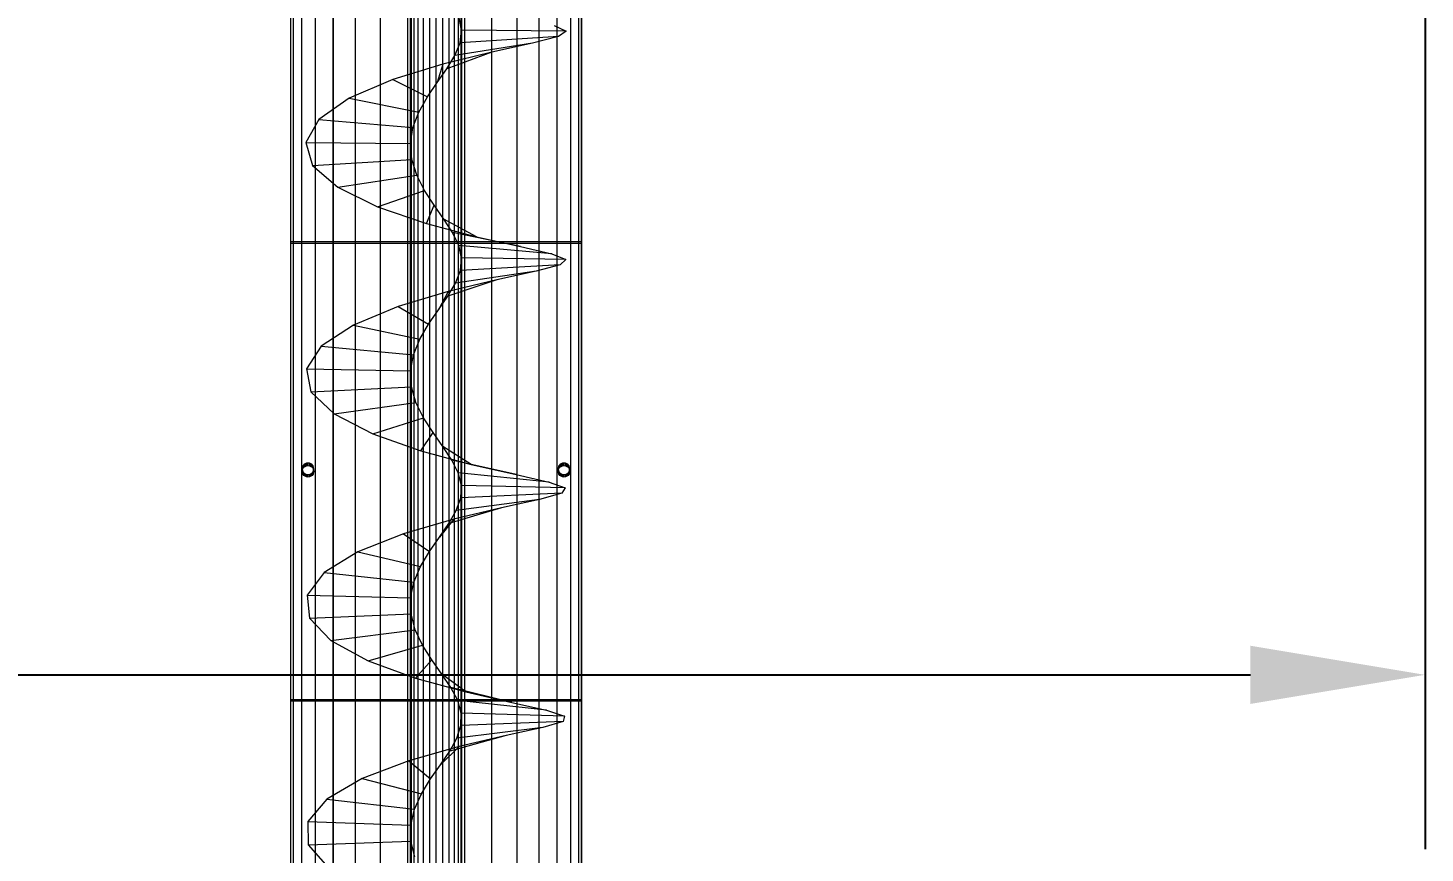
# Model space of a CAD drawing. Header units: millimetres. Extents: x -1970 to 34302, y -65268 to 6837.
# Drawn here: x 12069 to 13270, y -17003 to -16294 of the extents above; entities that cross this region are included whole.
import ezdxf

# ---------------------------------------------------------------- set-up
doc = ezdxf.new("R2010")
doc.units = ezdxf.units.MM
doc.layers.add('COTAS_P', color=1, linetype='Continuous', lineweight=0)
doc.layers.add('superior_dos-mix', color=7, linetype='Continuous', lineweight=0)
doc.dimstyles.new('R19_100', dxfattribs={"dimtxt": 250, "dimasz": 150, "dimexe": 150, "dimexo": 80, "dimgap": 100, "dimtad": 1, "dimtih": 1, "dimtoh": 1, "dimdsep": 46, "dimcen": 0.09, "dimadec": 0, "dimazin": 0, "dimtfac": 1, "dimtdec": 4, "dimtofl": 0, "dimtmove": 0, "dimatfit": 3, "dimfxl": 1, "dimtolj": 1, "dimtzin": 0, "dimarcsym": 0})

# ---------------------------------------------------------------- blocks, each defined once
blk = doc.blocks.new('*D26')
at = {"layer": 'COTAS_P', "color": 0, "lineweight": -2, "transparency": 16777216}
for p, q in [((11569.5, -16030), (11569.5, -17000)), ((13269.5, -16030), (13269.5, -17000)), ((11719.5, -16850), (13119.5, -16850))]:
    blk.add_line(p, q, dxfattribs=at)
at = {"layer": 'COTAS_P', "color": 0, "transparency": 16777216}
for points in [[(11719.5, -16825), (11719.5, -16875), (11569.5, -16850)], [(13119.5, -16825), (13119.5, -16875), (13269.5, -16850)]]:
    blk.add_solid(points, dxfattribs=at)
at = {"layer": 'Defpoints', "color": 0, "transparency": 16777216}
for p in [(11569.5, -15950), (13269.5, -15950), (13269.5, -16850)]:
    blk.add_point(p, dxfattribs=at)

msp = doc.modelspace()

# ---------------------------------------------------------------- linework, layer by layer
at = {"layer": 'superior_dos-mix'}
for p, q in [((12397.529, -17828.751), (12397.529, -16050.78)), ((12398.278, -16049.778), (12398.278, -17827.749)), ((12398.278, -16051.783), (12398.278, -17829.753)), ((12400.476, -16048.844), (12400.476, -17826.815)), ((12403.972, -16048.043), (12403.972, -17826.013)), ((12408.529, -16047.427), (12408.529, -17825.398)), ((12413.835, -16047.04), (12413.835, -17825.011)), ((12419.529, -16046.909), (12419.529, -17824.879)), ((12425.223, -16047.04), (12425.223, -17825.011)), ((12430.529, -16047.427), (12430.529, -17825.398)), ((12435.085, -16048.043), (12435.085, -17826.013)), ((12438.581, -16048.844), (12438.581, -17826.815)), ((12440.779, -16049.778), (12440.779, -17827.749)), ((12440.779, -16051.783), (12440.779, -17829.753)), ((12441.529, -16050.78), (12441.529, -17828.751)), ((12400.476, -16052.716), (12400.476, -17830.687)), ((12403.972, -16053.518), (12403.972, -17831.489)), ((12408.529, -16054.134), (12408.529, -17832.104)), ((12413.835, -16054.52), (12413.835, -17832.491)), ((12419.529, -16054.652), (12419.529, -17832.623)), ((12425.223, -16054.52), (12425.223, -17832.491)), ((12430.529, -16054.134), (12430.529, -17832.104)), ((12435.085, -16053.518), (12435.085, -17831.489)), ((12438.581, -16052.716), (12438.581, -17830.687)), ((12294.529, -16083.916), (12294.529, -16477.672)), ((12294.529, -16084.972), (12294.529, -16478.728)), ((12315.595, -16087.778), (12315.595, -17737.778)), ((12331.14, -17734.444), (12331.14, -16084.444)), ((12507.917, -16084.444), (12507.917, -17734.444)), ((12523.462, -16087.778), (12523.462, -17737.778)), ((12544.529, -16477.672), (12544.529, -16083.916)), ((12544.529, -16084.972), (12544.529, -16478.728)), ((12294.529, -16100), (12294.529, -17750)), ((12296.93, -16095.708), (12296.93, -17745.708)), ((12304.044, -16091.581), (12304.044, -17741.581)), ((12535.014, -16091.581), (12535.014, -17741.581)), ((12542.127, -16095.708), (12542.127, -17745.708)), ((12544.529, -16100), (12544.529, -17750)), ((12296.93, -16104.292), (12296.93, -17754.292)), ((12304.044, -16108.419), (12304.044, -17758.419)), ((12315.595, -16112.222), (12315.595, -17762.222)), ((12523.462, -16112.222), (12523.462, -17762.222)), ((12535.014, -16108.419), (12535.014, -17758.419)), ((12542.127, -16104.292), (12542.127, -17754.292)), ((12331.14, -16115.556), (12331.14, -17765.556)), ((12350.082, -16118.292), (12350.082, -17768.292)), ((12371.693, -16120.325), (12371.693, -17770.325)), ((12395.142, -16121.577), (12395.142, -17771.577)), ((12419.529, -16122), (12419.529, -17772)), ((12443.915, -16121.577), (12443.915, -17771.577)), ((12467.364, -16120.325), (12467.364, -17770.325)), ((12488.975, -16118.292), (12488.975, -17768.292)), ((12507.917, -16115.556), (12507.917, -17765.556)), ((12441.509, -16295.719), (12439.505, -16284.955)), ((12521.226, -16291.591), (12531.429, -16296.387)), ((12440.211, -16306.458), (12441.509, -16295.719)), ((12524.821, -16301.058), (12440.211, -16306.458)), ((12531.429, -16296.387), (12441.509, -16295.719)), ((12524.821, -16301.058), (12502.394, -16306.739)), ((12531.429, -16296.387), (12524.821, -16301.058)), ((12467.52, -16314.412), (12425.435, -16324.76)), ((12467.52, -16314.412), (12428.955, -16328.724)), ((12435.806, -16317.395), (12440.211, -16306.458)), ((12502.394, -16306.739), (12435.806, -16317.395)), ((12502.394, -16306.739), (12467.52, -16314.412)), ((12425.435, -16324.76), (12382.463, -16338.066)), ((12425.435, -16324.76), (12420.689, -16340.578)), ((12420.689, -16340.578), (12428.955, -16328.724)), ((12428.955, -16328.724), (12435.806, -16317.395)), ((12382.463, -16338.066), (12345.06, -16354.166)), ((12382.463, -16338.066), (12412.248, -16353.013)), ((12412.248, -16353.013), (12420.689, -16340.578)), ((12345.06, -16354.166), (12318.843, -16372.477)), ((12345.06, -16354.166), (12404.901, -16365.997)), ((12404.901, -16365.997), (12412.248, -16353.013)), ((12318.843, -16372.477), (12307.753, -16392.086)), ((12318.843, -16372.477), (12399.751, -16379.415)), ((12399.751, -16379.415), (12404.901, -16365.997)), ((12397.573, -16393.088), (12399.751, -16379.415)), ((12307.753, -16392.086), (12397.573, -16393.088)), ((12307.753, -16392.086), (12313.454, -16411.882)), ((12398.693, -16406.798), (12397.573, -16393.088)), ((12313.454, -16411.882), (12398.693, -16406.798)), ((12313.454, -16411.882), (12335.091, -16430.728)), ((12402.943, -16420.322), (12398.693, -16406.798)), ((12335.091, -16430.728), (12402.943, -16420.322)), ((12409.684, -16433.463), (12402.943, -16420.322)), ((12335.091, -16430.728), (12369.413, -16447.628)), ((12369.413, -16447.628), (12409.684, -16433.463)), ((12417.905, -16446.084), (12409.684, -16433.463)), ((12369.413, -16447.628), (12411.263, -16461.88)), ((12411.263, -16461.88), (12417.905, -16446.084)), ((12426.37, -16458.124), (12417.905, -16446.084)), ((12454.355, -16473.179), (12426.37, -16458.124)), ((12433.806, -16469.612), (12426.37, -16458.124)), ((12411.263, -16461.88), (12454.355, -16473.179)), ((12492.215, -16481.663), (12433.806, -16469.612)), ((12439.098, -16480.658), (12433.806, -16469.612)), ((12544.529, -16477.672), (12294.529, -16477.672)), ((12294.529, -16477.672), (12294.529, -16478.728)), ((12294.529, -16477.672), (12294.529, -16871.428)), ((12294.529, -16478.728), (12544.529, -16478.728)), ((12294.529, -16478.728), (12294.529, -16872.484)), ((12519.156, -16487.895), (12439.098, -16480.658)), ((12441.45, -16491.438), (12439.098, -16480.658)), ((12454.355, -16473.179), (12492.215, -16481.663)), ((12492.215, -16481.663), (12519.156, -16487.895)), ((12544.529, -16478.728), (12544.529, -16477.672)), ((12544.529, -16871.428), (12544.529, -16477.672)), ((12544.529, -16478.728), (12544.529, -16872.484)), ((12440.509, -16502.168), (12441.45, -16491.438)), ((12531.13, -16492.773), (12441.45, -16491.438)), ((12519.156, -16487.895), (12531.13, -16492.773)), ((12531.13, -16492.773), (12526.338, -16497.402)), ((12436.416, -16513.074), (12440.509, -16502.168)), ((12505.5, -16502.922), (12436.416, -16513.074)), ((12526.338, -16497.402), (12440.509, -16502.168)), ((12505.5, -16502.922), (12471.747, -16510.34)), ((12526.338, -16497.402), (12505.5, -16502.922)), ((12430.149, -16520.377), (12386.956, -16533.363)), ((12430.149, -16520.377), (12421.615, -16536.146)), ((12471.747, -16510.34), (12429.786, -16524.352)), ((12429.786, -16524.352), (12436.416, -16513.074)), ((12471.747, -16510.34), (12430.149, -16520.377)), ((12421.615, -16536.146), (12429.786, -16524.352)), ((12386.956, -16533.363), (12348.656, -16549.181)), ((12386.956, -16533.363), (12413.13, -16548.518)), ((12413.13, -16548.518), (12421.615, -16536.146)), ((12348.656, -16549.181), (12321.003, -16567.293)), ((12348.656, -16549.181), (12405.607, -16561.446)), ((12405.607, -16561.446), (12413.13, -16548.518)), ((12321.003, -16567.293), (12308.152, -16586.813)), ((12321.003, -16567.293), (12400.175, -16574.825)), ((12400.175, -16574.825), (12405.607, -16561.446)), ((12397.651, -16588.481), (12400.175, -16574.825)), ((12308.152, -16586.813), (12397.651, -16588.481)), ((12308.152, -16586.813), (12312.032, -16606.644)), ((12398.413, -16602.198), (12397.651, -16588.481)), ((12312.032, -16606.644), (12398.413, -16602.198)), ((12402.348, -16615.752), (12398.413, -16602.198)), ((12312.032, -16606.644), (12332.061, -16625.645)), ((12332.061, -16625.645), (12402.348, -16615.752)), ((12408.863, -16628.942), (12402.348, -16615.752)), ((12332.061, -16625.645), (12365.231, -16642.796)), ((12365.231, -16642.796), (12408.863, -16628.942)), ((12416.981, -16641.624), (12408.863, -16628.942)), ((12365.231, -16642.796), (12406.557, -16657.357)), ((12406.557, -16657.357), (12416.981, -16641.624)), ((12425.481, -16653.728), (12416.981, -16641.624)), ((12406.557, -16657.357), (12449.833, -16668.976)), ((12449.833, -16668.976), (12425.481, -16653.728)), ((12433.087, -16665.271), (12425.481, -16653.728)), ((12304.699, -16671.585), (12304.529, -16672.859)), ((12304.529, -16672.859), (12304.699, -16674.133)), ((12304.529, -16672.859), (12304.529, -16674.971)), ((12304.529, -16674.971), (12304.699, -16673.697)), ((12304.699, -16676.245), (12304.529, -16674.971)), ((12305.198, -16670.398), (12304.699, -16671.585)), ((12304.699, -16673.697), (12304.699, -16671.585)), ((12304.699, -16673.697), (12305.198, -16672.51)), ((12304.699, -16674.133), (12305.198, -16675.32)), ((12304.699, -16676.245), (12304.699, -16674.133)), ((12305.198, -16677.432), (12304.699, -16676.245)), ((12305.993, -16669.378), (12305.198, -16670.398)), ((12305.198, -16672.51), (12305.198, -16670.398)), ((12305.198, -16672.51), (12305.993, -16671.49)), ((12305.198, -16675.32), (12305.993, -16676.339)), ((12305.198, -16677.432), (12305.198, -16675.32)), ((12307.029, -16668.596), (12305.993, -16669.378)), ((12305.993, -16671.49), (12305.993, -16669.378)), ((12305.993, -16671.49), (12307.029, -16670.708)), ((12305.993, -16676.339), (12307.029, -16677.121)), ((12305.993, -16678.451), (12305.993, -16676.339)), ((12308.234, -16668.104), (12307.029, -16668.596)), ((12307.029, -16670.708), (12307.029, -16668.596)), ((12307.029, -16670.708), (12308.234, -16670.216)), ((12309.529, -16667.937), (12308.234, -16668.104)), ((12308.234, -16670.216), (12308.234, -16668.104)), ((12308.234, -16670.216), (12309.529, -16670.049)), ((12310.823, -16668.104), (12309.529, -16667.937)), ((12309.529, -16670.049), (12309.529, -16667.937)), ((12309.529, -16670.049), (12310.823, -16670.216)), ((12312.029, -16668.596), (12310.823, -16668.104)), ((12310.823, -16670.216), (12310.823, -16668.104)), ((12310.823, -16670.216), (12312.029, -16670.708)), ((12313.064, -16669.378), (12312.029, -16668.596)), ((12312.029, -16670.708), (12312.029, -16668.596)), ((12312.029, -16670.708), (12313.064, -16671.49)), ((12312.029, -16677.121), (12313.064, -16676.339)), ((12313.859, -16670.398), (12313.064, -16669.378)), ((12313.064, -16671.49), (12313.064, -16669.378)), ((12313.064, -16671.49), (12313.859, -16672.51)), ((12313.064, -16676.339), (12313.859, -16675.32)), ((12313.064, -16678.451), (12313.064, -16676.339)), ((12314.358, -16671.585), (12313.859, -16670.398)), ((12313.859, -16672.51), (12313.859, -16670.398)), ((12313.859, -16672.51), (12314.358, -16673.697)), ((12313.859, -16675.32), (12314.358, -16674.133)), ((12313.859, -16677.432), (12313.859, -16675.32)), ((12314.358, -16676.245), (12313.859, -16677.432)), ((12314.529, -16672.859), (12314.358, -16671.585)), ((12314.358, -16673.697), (12314.358, -16671.585)), ((12314.358, -16674.133), (12314.529, -16672.859)), ((12314.358, -16673.697), (12314.529, -16674.971)), ((12314.358, -16676.245), (12314.358, -16674.133)), ((12314.529, -16674.971), (12314.358, -16676.245)), ((12314.529, -16674.971), (12314.529, -16672.859)), ((12488.555, -16677.745), (12433.087, -16665.271)), ((12438.657, -16676.357), (12433.087, -16665.271)), ((12516.908, -16684.182), (12438.657, -16676.357)), ((12441.352, -16687.156), (12438.657, -16676.357)), ((12449.833, -16668.976), (12488.555, -16677.745)), ((12524.699, -16671.585), (12524.529, -16672.859)), ((12524.529, -16672.859), (12524.699, -16674.133)), ((12524.529, -16672.859), (12524.529, -16674.971)), ((12524.529, -16674.971), (12524.699, -16673.697)), ((12524.699, -16676.245), (12524.529, -16674.971)), ((12525.198, -16670.398), (12524.699, -16671.585)), ((12524.699, -16673.697), (12524.699, -16671.585)), ((12524.699, -16673.697), (12525.198, -16672.51)), ((12524.699, -16674.133), (12525.198, -16675.32)), ((12524.699, -16676.245), (12524.699, -16674.133)), ((12525.198, -16677.432), (12524.699, -16676.245)), ((12525.993, -16669.378), (12525.198, -16670.398)), ((12525.198, -16672.51), (12525.198, -16670.398)), ((12525.198, -16672.51), (12525.993, -16671.49)), ((12525.198, -16675.32), (12525.993, -16676.339)), ((12525.198, -16677.432), (12525.198, -16675.32)), ((12527.029, -16668.596), (12525.993, -16669.378)), ((12525.993, -16671.49), (12525.993, -16669.378)), ((12525.993, -16671.49), (12527.029, -16670.708)), ((12525.993, -16676.339), (12527.029, -16677.121)), ((12525.993, -16678.451), (12525.993, -16676.339)), ((12528.234, -16668.104), (12527.029, -16668.596)), ((12527.029, -16670.708), (12527.029, -16668.596)), ((12527.029, -16670.708), (12528.234, -16670.216)), ((12529.529, -16667.937), (12528.234, -16668.104)), ((12528.234, -16670.216), (12528.234, -16668.104)), ((12528.234, -16670.216), (12529.529, -16670.049)), ((12530.823, -16668.104), (12529.529, -16667.937)), ((12529.529, -16670.049), (12529.529, -16667.937)), ((12529.529, -16670.049), (12530.823, -16670.216)), ((12532.029, -16668.596), (12530.823, -16668.104)), ((12530.823, -16670.216), (12530.823, -16668.104)), ((12530.823, -16670.216), (12532.029, -16670.708)), ((12533.064, -16669.378), (12532.029, -16668.596)), ((12532.029, -16670.708), (12532.029, -16668.596)), ((12532.029, -16670.708), (12533.064, -16671.49)), ((12532.029, -16677.121), (12533.064, -16676.339)), ((12533.859, -16670.398), (12533.064, -16669.378)), ((12533.064, -16671.49), (12533.064, -16669.378)), ((12533.064, -16671.49), (12533.859, -16672.51)), ((12533.064, -16676.339), (12533.859, -16675.32)), ((12533.064, -16678.451), (12533.064, -16676.339)), ((12534.358, -16671.585), (12533.859, -16670.398)), ((12533.859, -16672.51), (12533.859, -16670.398)), ((12533.859, -16672.51), (12534.358, -16673.697)), ((12533.859, -16675.32), (12534.358, -16674.133)), ((12533.859, -16677.432), (12533.859, -16675.32)), ((12534.358, -16676.245), (12533.859, -16677.432)), ((12534.529, -16672.859), (12534.358, -16671.585)), ((12534.358, -16673.697), (12534.358, -16671.585)), ((12534.358, -16674.133), (12534.529, -16672.859)), ((12534.358, -16673.697), (12534.529, -16674.971)), ((12534.358, -16676.245), (12534.358, -16674.133)), ((12534.529, -16674.971), (12534.358, -16676.245)), ((12534.529, -16674.971), (12534.529, -16672.859)), ((12305.993, -16678.451), (12305.198, -16677.432)), ((12307.029, -16679.233), (12305.993, -16678.451)), ((12307.029, -16677.121), (12308.234, -16677.613)), ((12307.029, -16679.233), (12307.029, -16677.121)), ((12308.234, -16679.725), (12307.029, -16679.233)), ((12308.234, -16677.613), (12309.529, -16677.781)), ((12308.234, -16679.725), (12308.234, -16677.613)), ((12309.529, -16679.893), (12308.234, -16679.725)), ((12309.529, -16677.781), (12310.823, -16677.613)), ((12309.529, -16679.893), (12309.529, -16677.781)), ((12310.823, -16679.725), (12309.529, -16679.893)), ((12310.823, -16677.613), (12312.029, -16677.121)), ((12310.823, -16679.725), (12310.823, -16677.613)), ((12312.029, -16679.233), (12310.823, -16679.725)), ((12312.029, -16679.233), (12312.029, -16677.121)), ((12313.064, -16678.451), (12312.029, -16679.233)), ((12313.859, -16677.432), (12313.064, -16678.451)), ((12440.77, -16697.881), (12441.352, -16687.156)), ((12530.632, -16689.156), (12441.352, -16687.156)), ((12488.555, -16677.745), (12516.908, -16684.182)), ((12516.908, -16684.182), (12530.632, -16689.156)), ((12525.993, -16678.451), (12525.198, -16677.432)), ((12527.029, -16679.233), (12525.993, -16678.451)), ((12527.029, -16677.121), (12528.234, -16677.613)), ((12527.029, -16679.233), (12527.029, -16677.121)), ((12528.234, -16679.725), (12527.029, -16679.233)), ((12528.234, -16677.613), (12529.529, -16677.781)), ((12528.234, -16679.725), (12528.234, -16677.613)), ((12529.529, -16679.893), (12528.234, -16679.725)), ((12529.529, -16677.781), (12530.823, -16677.613)), ((12529.529, -16679.893), (12529.529, -16677.781)), ((12530.823, -16679.725), (12529.529, -16679.893)), ((12530.823, -16677.613), (12532.029, -16677.121)), ((12530.823, -16679.725), (12530.823, -16677.613)), ((12532.029, -16679.233), (12530.823, -16679.725)), ((12532.029, -16679.233), (12532.029, -16677.121)), ((12533.064, -16678.451), (12532.029, -16679.233)), ((12533.859, -16677.432), (12533.064, -16678.451)), ((12436.996, -16708.757), (12440.77, -16697.881)), ((12508.452, -16699.127), (12436.996, -16708.757)), ((12527.665, -16693.756), (12440.77, -16697.881)), ((12508.452, -16699.127), (12475.881, -16706.299)), ((12527.665, -16693.756), (12508.452, -16699.127)), ((12530.632, -16689.156), (12527.665, -16693.756)), ((12475.881, -16706.299), (12430.598, -16719.987)), ((12430.598, -16719.987), (12436.996, -16708.757)), ((12475.881, -16706.299), (12434.844, -16716.029)), ((12434.844, -16716.029), (12391.507, -16728.693)), ((12434.844, -16716.029), (12422.537, -16731.72)), ((12422.537, -16731.72), (12430.598, -16719.987)), ((12391.507, -16728.693), (12352.379, -16744.224)), ((12391.507, -16728.693), (12414.024, -16744.029)), ((12414.024, -16744.029), (12422.537, -16731.72)), ((12352.379, -16744.224), (12323.338, -16762.125)), ((12352.379, -16744.224), (12406.338, -16756.901)), ((12406.338, -16756.901), (12414.024, -16744.029)), ((12400.634, -16770.239), (12406.338, -16756.901)), ((12323.338, -16762.125), (12308.749, -16781.543)), ((12323.338, -16762.125), (12400.634, -16770.239)), ((12397.768, -16783.875), (12400.634, -16770.239)), ((12308.749, -16781.543), (12397.768, -16783.875)), ((12308.749, -16781.543), (12310.801, -16801.397)), ((12398.171, -16797.596), (12397.768, -16783.875)), ((12310.801, -16801.397), (12398.171, -16797.596)), ((12310.801, -16801.397), (12329.187, -16820.54)), ((12401.783, -16811.177), (12398.171, -16797.596)), ((12329.187, -16820.54), (12401.783, -16811.177)), ((12329.187, -16820.54), (12361.146, -16837.933)), ((12408.061, -16824.415), (12401.783, -16811.177)), ((12361.146, -16837.933), (12408.061, -16824.415)), ((12416.061, -16837.157), (12408.061, -16824.415)), ((12361.146, -16837.933), (12401.875, -16852.799)), ((12401.875, -16852.799), (12416.061, -16837.157)), ((12424.582, -16849.324), (12416.061, -16837.157)), ((12401.875, -16852.799), (12445.256, -16864.74)), ((12445.256, -16864.74), (12424.582, -16849.324)), ((12432.344, -16860.925), (12424.582, -16849.324)), ((12484.772, -16873.8), (12432.344, -16860.925)), ((12438.181, -16872.053), (12432.344, -16860.925)), ((12445.256, -16864.74), (12484.772, -16873.8)), ((12544.529, -16871.428), (12294.529, -16871.428)), ((12294.529, -16871.428), (12294.529, -16872.484)), ((12294.529, -16871.428), (12294.529, -17265.185)), ((12294.529, -16872.484), (12544.529, -16872.484)), ((12294.529, -16872.484), (12294.529, -17266.241)), ((12514.487, -16880.452), (12438.181, -16872.053)), ((12441.216, -16882.873), (12438.181, -16872.053)), ((12484.772, -16873.8), (12514.487, -16880.452)), ((12514.487, -16880.452), (12529.936, -16885.534)), ((12544.529, -16872.484), (12544.529, -16871.428)), ((12544.529, -17265.185), (12544.529, -16871.428)), ((12544.529, -16872.484), (12544.529, -17266.241)), ((12440.992, -16893.595), (12441.216, -16882.873)), ((12528.799, -16890.119), (12440.992, -16893.595)), ((12529.936, -16885.534), (12441.216, -16882.873)), ((12528.799, -16890.119), (12511.247, -16895.354)), ((12529.936, -16885.534), (12528.799, -16890.119)), ((12479.915, -16902.288), (12431.39, -16915.628)), ((12431.39, -16915.628), (12437.545, -16904.444)), ((12437.545, -16904.444), (12440.992, -16893.595)), ((12511.247, -16895.354), (12437.545, -16904.444)), ((12479.915, -16902.288), (12439.512, -16911.716)), ((12511.247, -16895.354), (12479.915, -16902.288)), ((12439.512, -16911.716), (12396.107, -16924.057)), ((12439.512, -16911.716), (12423.454, -16927.301)), ((12423.454, -16927.301), (12431.39, -16915.628)), ((12396.107, -16924.057), (12356.221, -16939.295)), ((12396.107, -16924.057), (12414.928, -16939.547)), ((12414.928, -16939.547), (12423.454, -16927.301)), ((12356.221, -16939.295), (12325.845, -16956.975)), ((12356.221, -16939.295), (12407.093, -16952.362)), ((12407.093, -16952.362), (12414.928, -16939.547)), ((12401.126, -16965.656), (12407.093, -16952.362)), ((12325.845, -16956.975), (12309.543, -16976.278)), ((12325.845, -16956.975), (12401.126, -16965.656)), ((12309.543, -16976.278), (12397.924, -16979.269)), ((12309.543, -16976.278), (12309.764, -16996.141)), ((12397.924, -16979.269), (12401.126, -16965.656)), ((12397.968, -16992.992), (12397.924, -16979.269)), ((12309.764, -16996.141), (12397.968, -16992.992)), ((12309.764, -16996.141), (12326.475, -17015.414)), ((12401.25, -17006.599), (12397.968, -16992.992))]:
    msp.add_line(p, q, dxfattribs=at)

# ---------------------------------------------------------------- dimensions: what is measured, and where the dimension line sits
at = {"layer": 'COTAS_P'}
dim = msp.add_aligned_dim(p1=(11569.529, -15950), p2=(13269.529, -15950), distance=-900, text='<> P', dimstyle='R19_100', dxfattribs=at)
dim.commit()
dim.dimension.update_dxf_attribs({"geometry": '*D26', "text_midpoint": (12419.529, -16850)})

doc.saveas('drawing.dxf')
